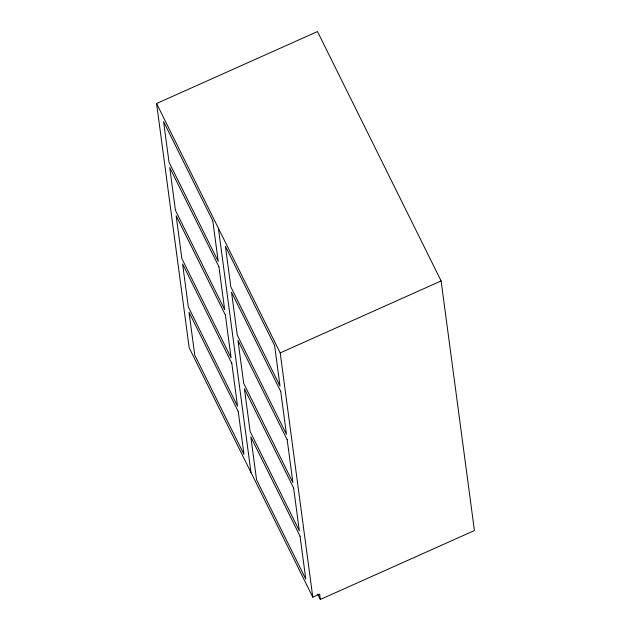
<?xml version="1.0" encoding="UTF-8"?>
<svg xmlns="http://www.w3.org/2000/svg" width="631" height="631" viewBox="0 0 631 631"><rect width="100%" height="100%" fill="white"/><g stroke="black" fill="none" stroke-linecap="round" stroke-linejoin="round"><path stroke-width="0.95" d="M320.351 599.45L319.633 594.087L312.787 597.155L189.174 347.76L156.583 103.516L317.496 31.55L441.116 280.937L474.417 530.545L320.351 599.45L317.732 594.165M312.787 597.155L280.203 352.91L441.116 280.937M156.583 103.516L280.203 352.91M218.389 228.217L250.98 472.453M212.805 220.866L163.595 121.586L169.005 162.128L218.216 261.408L212.805 220.866M274.619 345.559L225.401 246.279L230.812 286.821L280.022 386.101L274.619 345.559M218.933 266.763L169.723 167.491L175.442 210.375L224.652 309.655L218.933 266.763M280.74 391.465L231.53 292.185L237.248 335.069L286.466 434.349L280.74 391.465M225.37 315.011L176.159 215.731L181.878 258.615L231.088 357.895L225.37 315.011M287.176 439.704L237.966 340.425L243.692 383.317L292.902 482.589L287.176 439.704M231.806 363.259L182.596 263.979L188.314 306.863L237.524 406.143L231.806 363.259M293.612 487.952L244.402 388.672L250.128 431.557L299.339 530.837L293.612 487.952M238.242 411.507L189.032 312.227L194.75 355.111L243.968 454.391L238.242 411.507M300.056 536.2L250.838 436.92L256.565 479.805L305.775 579.084L300.056 536.2"/></g></svg>
